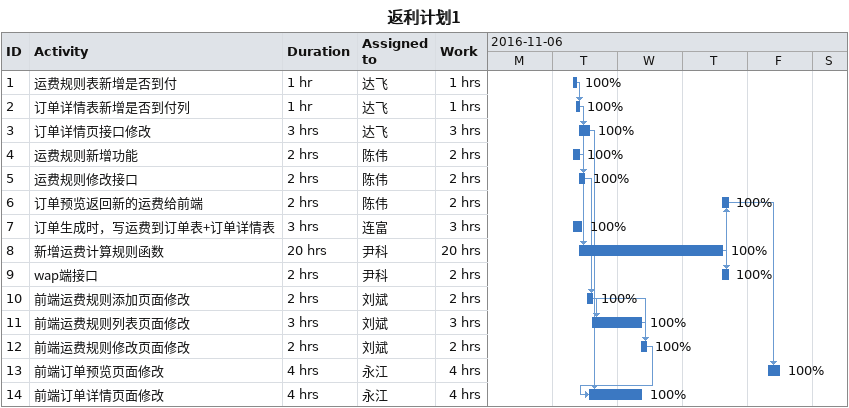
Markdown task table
返利计划1

| ID | Task | Duration | Start | Finish | Predecessors | Resources | % complete | Work (h) |
|---|---|---|---|---|---|---|---|---|
| 1 | 运费规则表新增是否到付 | 1h | 2016-11-08 | 2016-11-08 |  | 达飞 | 100 | 1 |
| 2 | 订单详情表新增是否到付列 | 1h | 2016-11-08 | 2016-11-08 | 1 | 达飞 | 100 | 1 |
| 3 | 订单详情页接口修改 | 3h | 2016-11-08 | 2016-11-08 | 2 | 达飞 | 100 | 3 |
| 4 | 运费规则新增功能 | 2h | 2016-11-08 | 2016-11-08 |  | 陈伟 | 100 | 2 |
| 5 | 运费规则修改接口 | 2h | 2016-11-08 | 2016-11-08 | 4 | 陈伟 | 100 | 2 |
| 6 | 订单预览返回新的运费给前端 | 2h | 2016-11-10 | 2016-11-10 | 8 | 陈伟 | 100 | 2 |
| 7 | 订单生成时，写运费到订单表+订单详情表 | 3h | 2016-11-08 | 2016-11-08 |  | 连富 | 100 | 3 |
| 8 | 新增运费计算规则函数 | 20h | 2016-11-08 | 2016-11-10 | 2 | 尹科 | 100 | 20 |
| 9 | wap端接口 | 2h | 2016-11-10 | 2016-11-10 | 8 | 尹科 | 100 | 2 |
| 10 | 前端运费规则添加页面修改 | 2h | 2016-11-08 | 2016-11-08 | 5 | 刘斌 | 100 | 2 |
| 11 | 前端运费规则列表页面修改 | 3h | 2016-11-08 | 2016-11-09 | 10 | 刘斌 | 100 | 3 |
| 12 | 前端运费规则修改页面修改 | 2h | 2016-11-09 | 2016-11-09 | 11, 10 | 刘斌 | 100 | 2 |
| 13 | 前端订单预览页面修改 | 4h | 2016-11-11 | 2016-11-11 | 6 | 永江 | 100 | 4 |
| 14 | 前端订单详情页面修改 | 4h | 2016-11-08 | 2016-11-09 | 3, 12 | 永江 | 100 | 4 |
